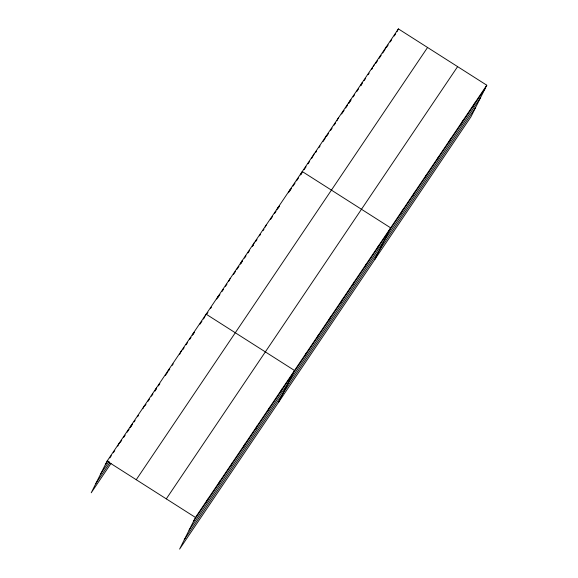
<?xml version="1.0" encoding="UTF-8"?>
<svg xmlns="http://www.w3.org/2000/svg" width="578" height="578" viewBox="0 0 578 578"><rect width="100%" height="100%" fill="white"/><g stroke="black" fill="none" stroke-linecap="round" stroke-linejoin="round"><path stroke-width="0.87" d="M486.777 85.212L195.458 517.447L179.606 549.1L470.925 116.864L486.777 85.212L398.394 28.9L107.075 461.136L91.223 492.788L111.034 463.397M117.753 446.158L119.458 442.762M130.137 427.792L131.835 424.397M142.853 408.74L144.218 406.023M156.595 387.657L154.897 391.053L156.385 388.85M167.62 372.001L168.978 369.284M179.657 354.314L181.362 350.911M192.38 335.262L193.738 332.545M205.103 316.209L206.122 314.172L294.505 370.484L278.654 402.144M216.779 299.064L218.137 296.348M228.794 281.233L230.16 278.517M242.175 260.685L240.47 264.081L242.478 261.111M254.19 242.854L252.492 246.25L253.489 244.769M265.186 227.067L266.205 225.023M276.862 209.915L278.228 207.199M288.538 192.763L290.243 189.367M314.273 153.705L311.571 158.589M324.59 139.276L326.295 135.881M336.945 120.766L338.311 118.049M348.628 103.614L350.326 100.218M362.341 82.387L360.643 85.782L362.146 83.557M373.337 66.6L374.363 64.563M385.013 49.448L386.379 46.731M397.035 31.617L398.394 28.9M206.136 502.47L207.842 499.074M218.52 484.104L220.218 480.701M230.904 465.731L232.602 462.335M243.28 447.358L244.985 443.962M255.664 428.992L257.362 425.596M268.04 410.618L269.745 407.223M280.424 392.252L282.129 388.857M304.823 356.048L306.521 352.652M316.838 338.224L318.543 334.828M328.86 320.393L330.558 316.997M340.876 302.561L342.573 299.166M352.891 284.73L354.589 281.334M364.906 266.906L366.611 263.51M376.928 249.075L378.626 245.679M374.79 259.5L390.641 227.848L302.258 171.536L300.56 174.932L302.063 172.706M400.959 213.412L402.656 210.016M412.974 195.588L414.679 192.185M424.996 177.757L426.694 174.361M437.011 159.925L438.709 156.53M449.027 142.094L450.724 138.698M461.042 124.263L462.747 120.867M473.064 106.439L474.762 103.043M105.369 464.531L107.848 460.854M109.827 457.921L111.316 455.71M113.295 452.776L114.784 450.573M120.231 442.488L121.712 440.284M123.699 437.344L125.18 435.14M127.16 432.2L129.147 429.259M130.628 427.055L132.608 424.115M134.096 421.911L135.086 420.444M137.564 416.767L138.554 415.3M144.991 405.749L145.981 404.275M147.961 401.334L149.449 399.131M151.429 396.197L152.917 393.986M158.365 385.909L159.853 383.705M165.301 375.621L167.28 372.68M168.762 370.476L169.751 369.01M172.23 365.332L173.219 363.865M182.634 349.9L184.115 347.696M186.094 344.755L187.583 342.552M189.562 339.611L191.051 337.408M193.03 334.474L194.519 332.263M199.966 324.186L201.946 321.245M203.434 319.042L204.424 317.568M206.924 313.854L207.928 312.373M210.428 308.659L211.432 307.171M217.942 297.511L219.943 294.542M221.945 291.572L223.448 289.34M225.449 286.37L226.952 284.138M233.461 274.485L235.463 271.508M236.966 269.283L238.974 266.314M244.48 258.142L245.982 255.91M247.984 252.94L249.486 250.708M255.49 241.792L256.993 239.567M259.5 235.853L260.505 234.365M263.004 230.651L264.009 229.163M270.518 219.51L272.52 216.533M274.521 213.564L276.024 211.338M278.025 208.362L279.528 206.136M289.542 191.275L291.543 188.305M293.046 186.08L295.047 183.103M296.55 180.878L298.551 177.908M304.064 169.73L306.065 166.76M308.067 163.791L309.57 161.558M315.581 152.65L316.578 151.161M319.085 147.448L320.082 145.959M323.088 141.502L324.092 140.021M326.592 136.3L328.6 133.33M330.602 130.361L332.104 128.128M334.106 125.159L335.608 122.933M341.612 114.018L344.12 110.304M345.622 108.072L347.624 105.102M349.126 102.87L351.128 99.9M353.129 96.931L354.632 94.698M356.64 91.729L358.642 88.759M364.147 80.588L365.65 78.355M368.15 74.641L369.154 73.153M371.661 69.439L372.658 67.958M375.664 63.501L377.665 60.524M379.168 58.299L381.169 55.329M382.672 53.097L384.673 50.127M386.682 47.158L388.185 44.925M390.186 41.956L391.689 39.723M394.189 36.009L395.692 33.784M100.702 473.859L109.119 461.367M95.89 483.461L109.755 462.891M136.242 479.718L427.561 47.483M166.291 498.865L457.61 66.629M193.76 520.843L485.079 88.607M189.085 530.163L480.405 97.935M184.274 539.773L475.6 107.537M107.075 461.136L195.458 517.447"/></g></svg>
